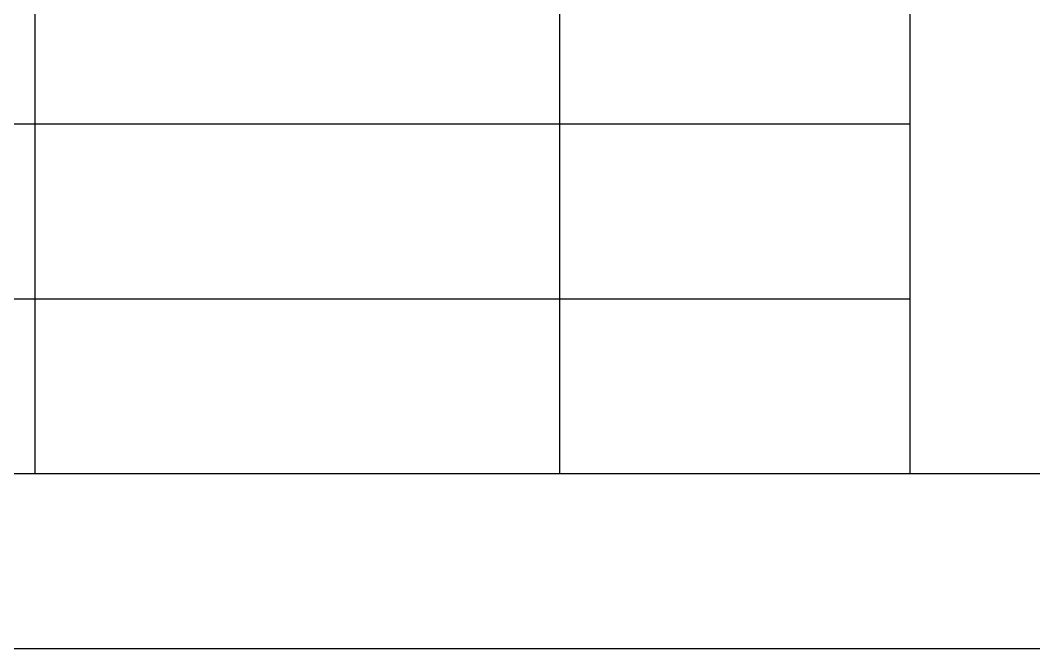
# Model space of a CAD drawing. Header units: millimetres. Extents: x 120281 to 1416367021, y -641565767 to 918373.
# Drawn here: x 750607 to 753506, y 862074 to 863871 of the extents above; entities that cross this region are included whole.
import ezdxf

# ---------------------------------------------------------------- set-up
doc = ezdxf.new("R2010")
doc.units = ezdxf.units.MM
doc.layers.add('размер', color=90, linetype='Continuous', lineweight=40)
doc.layers.add('размер 1', color=6, linetype='Continuous', lineweight=15)

msp = doc.modelspace()

# ---------------------------------------------------------------- linework, layer by layer
at = {"layer": 'размер', "color": 0, "lineweight": 30}
for p, q in [((750649.44442, 862574.51942), (750649.44442, 868078.27871)), ((752150.46968, 862574.51942), (752150.46968, 868078.27871)), ((753151.15319, 868078.27871), (753151.15319, 862574.51942)), ((746646.71039, 863575.20293), (753151.15319, 863575.20293)), ((746646.71039, 863074.86117), (753151.15319, 863074.86117))]:
    msp.add_line(p, q, dxfattribs=at)
at = {"layer": 'размер 1', "color": 0, "lineweight": 30}
for points in [[(723618.34972, 891793.85284), (765647.05703, 891793.85284), (765647.05703, 862073.55267), (723618.34972, 862073.55267)], [(725619.71673, 891293.51108), (765146.71528, 891293.51108), (765146.71528, 862573.89442), (725619.71673, 862573.89442)]]:
    msp.add_lwpolyline(points, close=True, dxfattribs=at)

doc.saveas('drawing.dxf')
